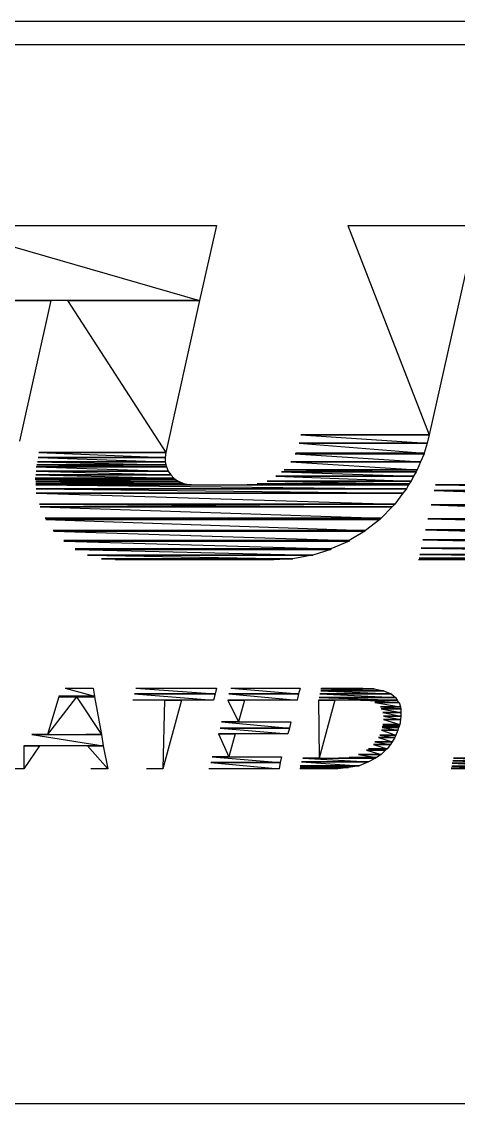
# Model space of a CAD drawing. Header units: millimetres. Extents: x 14 to 201, y 16 to 268.
# Drawn here: x 66.56 to 81.34, y 15.62 to 52.24 of the extents above; entities that cross this region are included whole.
import ezdxf

# ---------------------------------------------------------------- set-up
doc = ezdxf.new("R2010")
doc.units = ezdxf.units.MM
doc.layers.get('0').update_dxf_attribs({"linetype": 'CONTINUOUS'})

msp = doc.modelspace()

# ---------------------------------------------------------------- linework, layer by layer
at = {"color": 0}
for p, q in [((198.121, 52.2386), (17.0174, 52.2386)), ((149.648, 51.4558), (16.214, 51.4558)), ((95.25, 36.3636), (80.5173, 36.3636)), ((80.5173, 36.3636), (94.8697, 35.8771)), ((80.5173, 36.3636), (95.25, 36.3636)), ((85.175, 36.5552), (80.56, 36.5552)), ((80.56, 36.5552), (95.25, 36.3636)), ((80.56, 36.5552), (95.3767, 36.5552)), ((94.8697, 35.8771), (80.4125, 35.8771)), ((80.4125, 35.8771), (94.4245, 35.4115)), ((80.4125, 35.8771), (94.8697, 35.8771)), ((94.4245, 35.4115), (80.3067, 35.4115)), ((80.3067, 35.4115), (93.938, 35.0311)), ((80.3067, 35.4115), (94.4245, 35.4115)), ((93.938, 35.0311), (80.221, 35.0311)), ((80.221, 35.0311), (93.387, 34.6921)), ((80.221, 35.0311), (93.938, 35.0311)), ((93.387, 34.6921), (80.137, 34.6921)), ((80.137, 34.6921), (92.8165, 34.4165)), ((80.137, 34.6921), (93.387, 34.6921)), ((91.5885, 34.0789), (80.0104, 34.0789)), ((80.0104, 34.0789), (90.9532, 34.0155)), ((80.0104, 34.0789), (91.5885, 34.0789)), ((92.2017, 34.2057), (80.0308, 34.2057)), ((80.0308, 34.2057), (91.5885, 34.0789)), ((80.0308, 34.2057), (92.2017, 34.2057)), ((92.8165, 34.4165), (80.0735, 34.4165)), ((80.0735, 34.4165), (92.2017, 34.2057)), ((80.0735, 34.4165), (92.8165, 34.4165)), ((90.9532, 34.0155), (79.9881, 34.0155)), ((68.0297, 29.6761), (69.0245, 29.4004)), ((68.0297, 29.6761), (68.9818, 29.6761)), ((68.9818, 29.6761), (69.0245, 29.4004)), ((70.4219, 29.6761), (73.109, 29.4845)), ((70.4219, 29.6761), (73.1516, 29.6761)), ((73.1516, 29.6761), (73.109, 29.4845)), ((73.6381, 29.6761), (75.9245, 29.4845)), ((73.6381, 29.6761), (75.9876, 29.6761)), ((75.9876, 29.6761), (75.9245, 29.4845)), ((76.7084, 29.6761), (78.486, 29.654)), ((76.7084, 29.6761), (78.1043, 29.6761)), ((78.1043, 29.6761), (78.486, 29.654)), ((67.8173, 29.3798), (67.437, 28.1092)), ((68.4114, 29.3798), (67.437, 28.1092)), ((69.0245, 29.4004), (67.8173, 29.4004)), ((67.8173, 29.4004), (68.4114, 29.3798)), ((67.8173, 29.4004), (68.4114, 29.4004)), ((68.4114, 29.3798), (67.8173, 29.3798)), ((67.8173, 29.3798), (68.4114, 29.3798)), ((68.4114, 29.4004), (69.0245, 29.3798)), ((68.4114, 29.4004), (69.0245, 29.4004)), ((68.4114, 29.4004), (68.4114, 29.3798)), ((69.0245, 29.3798), (68.4114, 29.3798)), ((68.4114, 29.3798), (69.2573, 28.1092)), ((68.4114, 29.3798), (69.0245, 29.3798)), ((69.0245, 29.4004), (69.0245, 29.3798)), ((69.0245, 29.3798), (69.2573, 28.1092)), ((73.109, 29.4845), (70.3792, 29.4845)), ((70.3792, 29.4845), (73.0458, 29.2737)), ((70.3792, 29.4845), (73.109, 29.4845)), ((73.109, 29.4845), (73.0458, 29.2737)), ((75.9245, 29.4845), (73.575, 29.4845)), ((73.575, 29.4845), (75.8832, 29.2737)), ((73.575, 29.4845), (75.9245, 29.4845)), ((75.9245, 29.4845), (75.8832, 29.2737)), ((79.2057, 29.3577), (76.623, 29.3577)), ((76.623, 29.3577), (79.2688, 29.2737)), ((76.623, 29.3577), (79.2057, 29.3577)), ((79.0582, 29.4845), (76.6452, 29.4845)), ((76.6452, 29.4845), (79.2057, 29.3577)), ((76.6452, 29.4845), (79.0582, 29.4845)), ((78.486, 29.654), (76.6865, 29.654)), ((76.6865, 29.654), (78.8031, 29.5906)), ((76.6865, 29.654), (78.486, 29.654)), ((78.8031, 29.5906), (76.6865, 29.5906)), ((76.6865, 29.5906), (79.0582, 29.4845)), ((76.6865, 29.5906), (78.8031, 29.5906)), ((78.486, 29.654), (78.8031, 29.5906)), ((78.8031, 29.5906), (79.0582, 29.4845)), ((79.0582, 29.4845), (79.2057, 29.3577)), ((79.2057, 29.3577), (79.2688, 29.2737)), ((73.0458, 29.2737), (70.3157, 29.2737)), ((71.3948, 29.2737), (71.3313, 26.9448)), ((71.9667, 29.2737), (71.3313, 26.9448)), ((71.3948, 29.2737), (71.9667, 29.2737)), ((75.8832, 29.2737), (73.5334, 29.2737)), ((73.5334, 29.2737), (73.8932, 28.5323)), ((73.5334, 29.2737), (74.1041, 29.2737)), ((74.1041, 29.2737), (73.8932, 28.5323)), ((79.2688, 29.2737), (76.6025, 29.2737)), ((76.6025, 29.2737), (76.623, 27.3044)), ((76.6025, 29.2737), (77.1521, 29.2737)), ((77.1521, 29.2737), (76.623, 27.3044)), ((78.0203, 29.2737), (79.2688, 29.2737)), ((78.0203, 29.2737), (79.2688, 29.2737)), ((79.2688, 29.2737), (78.19, 29.2737)), ((78.19, 29.2737), (79.3115, 29.1882)), ((78.19, 29.2737), (79.2688, 29.2737)), ((79.3115, 29.1882), (78.5068, 29.1882)), ((78.5068, 29.1882), (79.3323, 29.1882)), ((78.5068, 29.1882), (79.3323, 29.1882)), ((78.5068, 29.1882), (79.375, 29.0408)), ((78.5068, 29.1882), (79.3323, 29.1882)), ((79.375, 29.0408), (78.697, 29.0408)), ((78.697, 29.0408), (79.375, 29.0408)), ((78.697, 29.0408), (79.375, 29.0408)), ((78.697, 29.0408), (79.3958, 28.9774)), ((78.697, 29.0408), (79.375, 29.0408)), ((79.3958, 28.9774), (78.7192, 28.9774)), ((78.7192, 28.9774), (79.3958, 28.8506)), ((78.7192, 28.9774), (79.3958, 28.9774)), ((79.2688, 29.2737), (79.3115, 29.1882)), ((79.3323, 29.1882), (79.375, 29.0408)), ((79.375, 29.0408), (79.3958, 28.9774)), ((79.3958, 28.9774), (79.3958, 28.8506)), ((79.3958, 28.8506), (78.7823, 28.8506)), ((78.7823, 28.8506), (79.3958, 28.7238)), ((78.7823, 28.8506), (79.3958, 28.8506)), ((79.3958, 28.7238), (78.8031, 28.7238)), ((78.8031, 28.7238), (79.375, 28.6177)), ((78.8031, 28.7238), (79.3958, 28.7238)), ((79.375, 28.6177), (78.8031, 28.6177)), ((78.8031, 28.6177), (79.3542, 28.4482)), ((78.8031, 28.6177), (79.375, 28.6177)), ((79.375, 28.6177), (79.3542, 28.4482)), ((79.3958, 28.7238), (79.375, 28.6177)), ((79.3958, 28.8506), (79.3958, 28.7238)), ((75.6281, 28.3215), (73.2786, 28.3215)), ((73.2786, 28.3215), (75.5646, 28.1299)), ((73.2786, 28.3215), (75.6281, 28.3215)), ((73.8932, 28.5323), (73.3213, 28.5323)), ((73.3213, 28.5323), (75.6281, 28.3215)), ((73.3213, 28.5323), (75.6708, 28.5323)), ((75.6281, 28.3215), (75.5646, 28.1299)), ((75.6708, 28.5323), (75.6281, 28.3215)), ((79.291, 28.2581), (78.7396, 28.2581)), ((78.7396, 28.2581), (79.2261, 28.0886)), ((78.7396, 28.2581), (79.291, 28.2581)), ((79.3323, 28.3628), (78.7619, 28.3628)), ((78.7619, 28.3628), (79.3115, 28.3421)), ((78.7619, 28.3628), (79.3323, 28.3628)), ((79.3115, 28.3421), (78.7619, 28.3421)), ((78.7619, 28.3421), (79.291, 28.2581)), ((78.7619, 28.3421), (79.3115, 28.3421)), ((79.3542, 28.4482), (78.7823, 28.4482)), ((78.7823, 28.4482), (79.3323, 28.3848)), ((78.7823, 28.4482), (79.3542, 28.4482)), ((79.3323, 28.3848), (78.7823, 28.3848)), ((78.7823, 28.3848), (79.3323, 28.3628)), ((78.7823, 28.3848), (79.3323, 28.3848)), ((79.291, 28.2581), (79.2261, 28.0886)), ((79.3115, 28.3421), (79.291, 28.2581)), ((79.3323, 28.3628), (79.3115, 28.3421)), ((79.3542, 28.4482), (79.3323, 28.3848)), ((79.3323, 28.3848), (79.3323, 28.3628)), ((67.437, 28.1092), (66.9078, 28.1092)), ((66.9078, 28.1092), (69.3208, 27.7289)), ((66.9078, 28.1092), (69.2573, 28.1092)), ((69.2573, 28.1092), (68.7282, 28.1092)), ((69.2573, 28.1092), (69.3208, 27.7289)), ((75.5646, 28.1299), (73.2151, 28.1299)), ((73.2151, 28.1299), (73.575, 27.3472)), ((73.2151, 28.1299), (73.787, 28.1299)), ((73.787, 28.1299), (73.575, 27.3472)), ((79.0995, 27.8557), (78.5068, 27.8557)), ((78.5068, 27.8557), (79.036, 27.7702)), ((78.5068, 27.8557), (79.0995, 27.8557)), ((79.1849, 28.0031), (78.6335, 28.0031)), ((78.6335, 28.0031), (79.0995, 27.8557)), ((78.6335, 28.0031), (79.1849, 28.0031)), ((79.2261, 28.0886), (78.6765, 28.0886)), ((78.6765, 28.0886), (79.1849, 28.0031)), ((78.6765, 28.0886), (79.2261, 28.0886)), ((79.0995, 27.8557), (79.036, 27.7702)), ((79.1849, 28.0031), (79.0995, 27.8557)), ((79.2261, 28.0886), (79.1849, 28.0031)), ((69.3208, 27.7289), (66.6323, 27.7289)), ((66.6323, 27.7289), (66.6323, 26.9448)), ((66.6323, 27.7289), (67.1615, 27.7289)), ((67.1615, 27.7289), (66.6323, 26.9448)), ((68.7917, 27.7289), (69.4697, 26.9448)), ((68.7917, 27.7289), (69.3208, 27.7289)), ((69.3208, 27.7289), (69.4697, 26.9448)), ((78.8666, 27.5801), (78.2327, 27.5801)), ((78.2327, 27.5801), (78.7192, 27.4326)), ((78.2327, 27.5801), (78.8666, 27.5801)), ((78.9298, 27.6228), (78.2959, 27.6228)), ((78.2959, 27.6228), (78.8666, 27.5801)), ((78.2959, 27.6228), (78.9298, 27.6228)), ((79.036, 27.7702), (78.4655, 27.7702)), ((78.4655, 27.7702), (78.9298, 27.6228)), ((78.4655, 27.7702), (79.036, 27.7702)), ((78.8666, 27.5801), (78.7192, 27.4326)), ((78.9298, 27.6228), (78.8666, 27.5801)), ((79.036, 27.7702), (78.9298, 27.6228)), ((75.311, 27.157), (72.9615, 27.157)), ((72.9615, 27.157), (75.2683, 26.9448)), ((72.9615, 27.157), (75.311, 27.157)), ((73.575, 27.3472), (73.0042, 27.3472)), ((73.0042, 27.3472), (75.311, 27.157)), ((73.0042, 27.3472), (75.354, 27.3472)), ((75.311, 27.157), (75.2683, 26.9448)), ((75.354, 27.3472), (75.311, 27.157)), ((78.2959, 27.1777), (76.0307, 27.1777)), ((76.0307, 27.1777), (77.9776, 27.0509)), ((76.0307, 27.1777), (78.2959, 27.1777)), ((76.623, 27.3044), (76.0734, 27.3044)), ((76.0734, 27.3044), (78.2959, 27.1777)), ((76.0734, 27.3044), (78.529, 27.3044)), ((78.529, 27.3044), (77.2791, 27.3044)), ((78.5703, 27.3265), (77.6386, 27.3265)), ((77.6386, 27.3265), (78.529, 27.3044)), ((77.6386, 27.3265), (78.5703, 27.3265)), ((78.7192, 27.4326), (77.9568, 27.4326)), ((77.9568, 27.4326), (78.5703, 27.3265)), ((77.9568, 27.4326), (78.7192, 27.4326)), ((78.7192, 27.4326), (77.9776, 27.4326)), ((77.9776, 27.4326), (78.7192, 27.4326)), ((77.9776, 27.4326), (78.7192, 27.4326)), ((78.2959, 27.1777), (77.9776, 27.0509)), ((78.529, 27.3044), (78.2959, 27.1777)), ((78.5703, 27.3265), (78.529, 27.3044)), ((78.7192, 27.4326), (78.5703, 27.3265)), ((83.5656, 27.1363), (81.1318, 27.1363)), ((81.1318, 27.1363), (83.2693, 27.0302)), ((81.1318, 27.1363), (83.5656, 27.1363)), ((83.6923, 27.2204), (81.1526, 27.2204)), ((81.1526, 27.2204), (83.5656, 27.1363)), ((81.1526, 27.2204), (83.6923, 27.2204)), ((81.7453, 27.3044), (81.1749, 27.3044)), ((81.1749, 27.3044), (83.6923, 27.2204)), ((81.1749, 27.3044), (83.7777, 27.3044)), ((66.6323, 26.9448), (66.0823, 26.9448)), ((69.4697, 26.9448), (68.8979, 26.9448)), ((71.3313, 26.9448), (70.7817, 26.9448)), ((75.2683, 26.9448), (72.8984, 26.9448)), ((77.2583, 26.9448), (75.9672, 26.9448)), ((77.9776, 27.0509), (75.9876, 27.0509)), ((75.9876, 27.0509), (77.6182, 26.9875)), ((75.9876, 27.0509), (77.9776, 27.0509)), ((77.6182, 26.9875), (75.9876, 26.9875)), ((75.9876, 26.9875), (77.2583, 26.9448)), ((75.9876, 26.9875), (77.6182, 26.9875)), ((77.6182, 26.9875), (77.2583, 26.9448)), ((77.9776, 27.0509), (77.6182, 26.9875)), ((82.9098, 26.9668), (81.0891, 26.9668)), ((81.0891, 26.9668), (82.6766, 26.9448)), ((81.0891, 26.9668), (82.9098, 26.9668)), ((82.6766, 26.9448), (81.0891, 26.9448)), ((83.2693, 27.0302), (81.1114, 27.0302)), ((81.1114, 27.0302), (82.9098, 26.9668)), ((81.1114, 27.0302), (83.2693, 27.0302)), ((16.214, 15.6215), (149.648, 15.6215))]:
    msp.add_line(p, q, dxfattribs=at)
at = {"color": 251}
for p, q in [((63.7963, 45.339), (72.5798, 42.799)), ((63.7963, 45.339), (73.1516, 45.339)), ((73.1516, 45.339), (72.5798, 42.799)), ((77.5974, 45.339), (80.3494, 38.2489)), ((77.5974, 45.339), (81.9369, 45.339)), ((81.9369, 45.339), (80.3494, 38.2489)), ((72.5798, 42.799), (63.2245, 42.799)), ((63.2245, 42.799), (67.5432, 42.799)), ((67.5432, 42.799), (66.4849, 38.0365)), ((68.1136, 42.799), (71.4375, 37.6548)), ((68.1136, 42.799), (72.5798, 42.799)), ((72.5798, 42.799), (71.4375, 37.6548)), ((80.3494, 38.2489), (76.0099, 38.2489)), ((76.0099, 38.2489), (80.2845, 37.9734)), ((76.0099, 38.2489), (80.3494, 38.2489)), ((80.3494, 38.2489), (80.2845, 37.9734)), ((80.2845, 37.9734), (75.9464, 37.9734)), ((75.9464, 37.9734), (80.1797, 37.6343)), ((75.9464, 37.9734), (80.2845, 37.9734)), ((80.2845, 37.9734), (80.1797, 37.6343)), ((71.4167, 37.4869), (67.1202, 37.4869)), ((67.1202, 37.4869), (71.4167, 37.338)), ((67.1202, 37.4869), (71.4167, 37.4869)), ((71.4375, 37.6548), (67.1407, 37.6548)), ((67.1407, 37.6548), (71.4167, 37.4869)), ((67.1407, 37.6548), (71.4375, 37.6548)), ((71.4375, 37.6548), (71.4167, 37.4869)), ((71.4167, 37.4869), (71.4167, 37.338)), ((80.1797, 37.6135), (75.8197, 37.6135)), ((75.8197, 37.6135), (80.053, 37.338)), ((75.8197, 37.6135), (80.1797, 37.6135)), ((80.1797, 37.6343), (75.8402, 37.6343)), ((75.8402, 37.6343), (80.1797, 37.6135)), ((75.8402, 37.6343), (80.1797, 37.6343)), ((80.1797, 37.6135), (80.053, 37.338)), ((80.1797, 37.6343), (80.1797, 37.6135)), ((71.4583, 37.1683), (67.0553, 37.1683)), ((67.0553, 37.1683), (71.5215, 37.0209)), ((67.0553, 37.1683), (71.4583, 37.1683)), ((71.5215, 37.0209), (67.0553, 37.0209)), ((67.0553, 37.0209), (71.6068, 36.8928)), ((67.0553, 37.0209), (71.5215, 37.0209)), ((71.4375, 37.2318), (67.0775, 37.2318)), ((67.0775, 37.2318), (71.4583, 37.1683)), ((67.0775, 37.2318), (71.4375, 37.2318)), ((71.4167, 37.338), (67.098, 37.338)), ((67.098, 37.338), (71.4375, 37.2318)), ((67.098, 37.338), (71.4167, 37.338)), ((71.4167, 37.338), (71.4375, 37.2318)), ((71.4375, 37.2318), (71.4583, 37.1683)), ((71.4583, 37.1683), (71.5215, 37.0209)), ((71.5215, 37.0209), (71.6068, 36.8928)), ((79.9042, 36.999), (75.354, 36.999)), ((75.354, 36.999), (79.8202, 36.8515)), ((75.354, 36.999), (79.9042, 36.999)), ((79.9469, 37.0625), (75.438, 37.0625)), ((75.438, 37.0625), (79.9042, 36.999)), ((75.438, 37.0625), (79.9469, 37.0625)), ((80.053, 37.338), (75.6708, 37.338)), ((75.6708, 37.338), (79.9469, 37.0625)), ((75.6708, 37.338), (80.053, 37.338)), ((79.9042, 36.999), (79.8202, 36.8515)), ((79.9469, 37.0625), (79.9042, 36.999)), ((80.053, 37.338), (79.9469, 37.0625)), ((71.713, 36.788), (67.014, 36.788)), ((67.014, 36.788), (71.7543, 36.7453)), ((67.014, 36.788), (71.713, 36.788)), ((71.7543, 36.7453), (67.014, 36.7453)), ((67.014, 36.7453), (71.8605, 36.6818)), ((67.014, 36.7453), (71.7543, 36.7453)), ((71.6068, 36.8928), (67.0348, 36.8928)), ((67.0348, 36.8928), (71.713, 36.788)), ((67.0348, 36.8928), (71.6068, 36.8928)), ((71.8605, 36.6818), (67.0348, 36.6818)), ((67.0348, 36.6818), (72.0094, 36.6187)), ((67.0348, 36.6818), (71.8605, 36.6818)), ((72.0094, 36.6187), (67.0348, 36.6187)), ((67.0348, 36.6187), (72.1568, 36.576)), ((67.0348, 36.6187), (72.0094, 36.6187)), ((71.6068, 36.8928), (71.713, 36.788)), ((71.713, 36.788), (71.7543, 36.7453)), ((71.7543, 36.7453), (71.8605, 36.6818)), ((71.8605, 36.6818), (72.0094, 36.6187)), ((72.0094, 36.6187), (72.1568, 36.576)), ((79.7348, 36.6818), (74.8661, 36.6818)), ((74.8661, 36.6818), (79.6713, 36.5965)), ((74.8661, 36.6818), (79.7348, 36.6818)), ((79.8202, 36.8515), (75.1625, 36.8515)), ((75.1625, 36.8515), (79.7348, 36.6818)), ((75.1625, 36.8515), (79.8202, 36.8515)), ((79.7348, 36.6818), (79.6713, 36.5965)), ((79.8202, 36.8515), (79.7348, 36.6818)), ((72.1568, 36.576), (67.0348, 36.576)), ((67.0348, 36.576), (72.3057, 36.5552)), ((67.0348, 36.576), (72.1568, 36.576)), ((72.3057, 36.5552), (67.0348, 36.5552)), ((67.0348, 36.5552), (79.5874, 36.4285)), ((67.0348, 36.5552), (79.6505, 36.5552)), ((79.5874, 36.4285), (67.0553, 36.4285)), ((67.0553, 36.4285), (79.459, 36.2797)), ((67.0553, 36.4285), (79.5874, 36.4285)), ((79.459, 36.2797), (67.0553, 36.2797)), ((67.0553, 36.2797), (79.1849, 35.8994)), ((67.0553, 36.2797), (79.459, 36.2797)), ((72.1568, 36.576), (72.3057, 36.5552)), ((79.6505, 36.5552), (74.1895, 36.5552)), ((79.6713, 36.5965), (74.5285, 36.5965)), ((74.5285, 36.5965), (79.6505, 36.5552)), ((74.5285, 36.5965), (79.6713, 36.5965)), ((79.459, 36.2797), (79.1849, 35.8994)), ((79.5874, 36.4285), (79.459, 36.2797)), ((79.6505, 36.5552), (79.5874, 36.4285)), ((79.6713, 36.5965), (79.6505, 36.5552)), ((79.1849, 35.8994), (67.1615, 35.8994)), ((67.1615, 35.8994), (79.0995, 35.814)), ((67.1615, 35.8994), (79.1849, 35.8994)), ((79.1849, 35.8994), (79.0995, 35.814)), ((79.0995, 35.814), (67.1834, 35.814)), ((67.1834, 35.814), (78.7192, 35.4334)), ((67.1834, 35.814), (79.0995, 35.814)), ((79.0995, 35.814), (78.7192, 35.4334)), ((78.7192, 35.4334), (67.353, 35.4334)), ((67.353, 35.4334), (78.6765, 35.3907)), ((67.353, 35.4334), (78.7192, 35.4334)), ((78.6765, 35.3907), (67.3735, 35.3907)), ((67.3735, 35.3907), (78.19, 35.0091)), ((67.3735, 35.3907), (78.6765, 35.3907)), ((78.6765, 35.3907), (78.19, 35.0091)), ((78.7192, 35.4334), (78.6765, 35.3907)), ((78.19, 35.0091), (67.6271, 35.0091)), ((67.6271, 35.0091), (78.1678, 34.9884)), ((67.6271, 35.0091), (78.19, 35.0091)), ((78.1678, 34.9884), (67.6494, 34.9884)), ((67.6494, 34.9884), (77.6386, 34.6715)), ((67.6494, 34.9884), (78.1678, 34.9884)), ((78.1678, 34.9884), (77.6386, 34.6715)), ((78.19, 35.0091), (78.1678, 34.9884)), ((77.6386, 34.6715), (67.987, 34.6715)), ((67.987, 34.6715), (77.6386, 34.6494)), ((67.987, 34.6715), (77.6386, 34.6715)), ((77.6386, 34.6494), (67.987, 34.6494)), ((67.987, 34.6494), (77.0255, 34.3958)), ((67.987, 34.6494), (77.6386, 34.6494)), ((77.6386, 34.6494), (77.0255, 34.3958)), ((77.6386, 34.6715), (77.6386, 34.6494)), ((77.0255, 34.3958), (68.3687, 34.3958)), ((68.3687, 34.3958), (77.0255, 34.3752)), ((68.3687, 34.3958), (77.0255, 34.3958)), ((77.0255, 34.3752), (68.3687, 34.3752)), ((68.3687, 34.3752), (76.4124, 34.1836)), ((68.3687, 34.3752), (77.0255, 34.3752)), ((76.4124, 34.1836), (68.7917, 34.1836)), ((68.7917, 34.1836), (76.3901, 34.1836)), ((68.7917, 34.1836), (76.4124, 34.1836)), ((76.3901, 34.1836), (68.8125, 34.1836)), ((68.8125, 34.1836), (75.7343, 34.0568)), ((68.8125, 34.1836), (76.3901, 34.1836)), ((75.7343, 34.0568), (69.2573, 34.0568)), ((69.2573, 34.0568), (75.7343, 34.0568)), ((69.2573, 34.0568), (75.7343, 34.0568)), ((69.2573, 34.0568), (75.0782, 34.0155)), ((69.2573, 34.0568), (75.7343, 34.0568)), ((75.7343, 34.0568), (75.0782, 34.0155)), ((76.3901, 34.1836), (75.7343, 34.0568)), ((76.4124, 34.1836), (76.3901, 34.1836)), ((77.0255, 34.3752), (76.4124, 34.1836)), ((77.0255, 34.3958), (77.0255, 34.3752)), ((75.0782, 34.0155), (69.7234, 34.0155))]:
    msp.add_line(p, q, dxfattribs=at)

doc.saveas('drawing.dxf')
